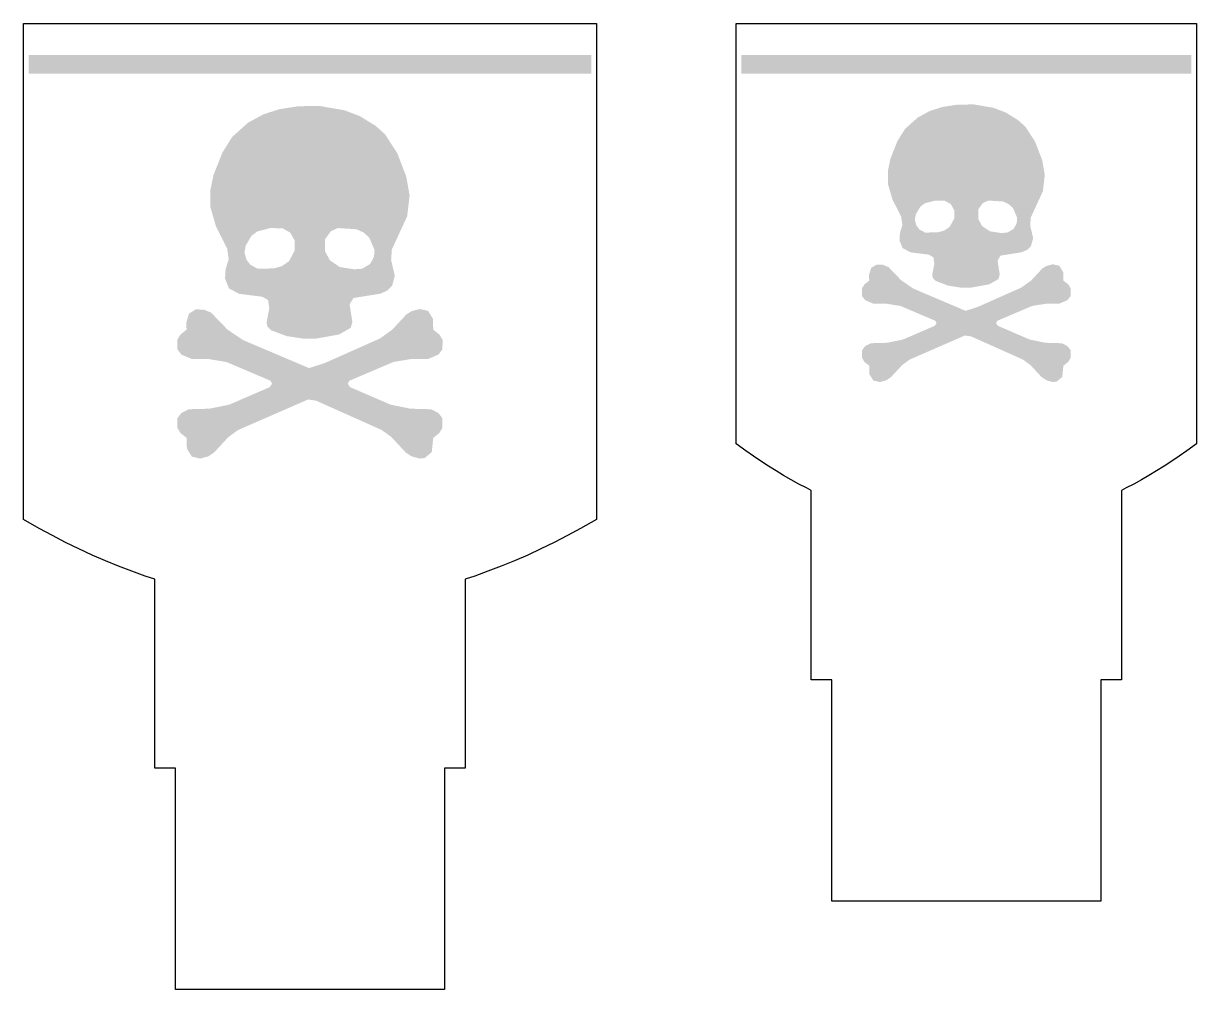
# Model space of a CAD drawing. Header units: millimetres. Extents: x 3.9 to 35.1, y 3.9 to 29.6.
import ezdxf

# ---------------------------------------------------------------- set-up
doc = ezdxf.new("R2010")
doc.units = ezdxf.units.MM
doc.layers.add('CUT', color=1, linetype='Continuous')
doc.layers.add('RASTER', color=7, linetype='Continuous')

msp = doc.modelspace()

# ---------------------------------------------------------------- hatches: boundary and pattern name
at = {"layer": 'RASTER'}
for points in [[(4, 28.774), (19, 28.774), (19, 28.274), (4, 28.274)], [(23, 28.774), (35, 28.774), (35, 28.274), (23, 28.274)]]:
    msp.add_hatch(color=7, dxfattribs=at).paths.add_polyline_path(points)
h = msp.add_hatch(color=7, dxfattribs=at)
h.paths.add_polyline_path([(11.19, 27.404), (11.746, 27.414), (12.418, 27.298), (12.829, 27.143), (13.255, 26.88), (13.501, 26.659), (13.83, 26.152), (14.069, 25.529), (14.158, 25.027), (14.094, 24.476), (13.683, 23.583), (13.665, 23.305), (13.764, 22.886), (13.69, 22.616), (13.567, 22.493), (13.38, 22.409), (12.659, 22.293), (12.558, 22.123), (12.632, 21.656), (12.59, 21.501), (12.278, 21.321), (11.672, 21.213), (11.303, 21.213), (10.877, 21.279), (10.466, 21.434), (10.368, 21.533), (10.343, 21.631), (10.417, 22.025), (10.385, 22.239), (10.228, 22.328), (9.615, 22.404), (9.342, 22.549), (9.236, 22.812), (9.253, 23.066), (9.335, 23.329), (9.295, 23.61), (8.997, 24.198), (8.842, 24.732), (8.842, 25.15), (8.931, 25.578), (9.17, 26.176), (9.426, 26.585), (9.854, 26.969), (10.252, 27.185), (10.678, 27.325)])
h.paths.add_polyline_path([(10.449, 24.158), (10.097, 24.067), (9.942, 23.952), (9.787, 23.688), (9.755, 23.504), (9.809, 23.312), (9.918, 23.174), (10.112, 23.073), (10.54, 23.083), (10.752, 23.142), (10.941, 23.273), (11.096, 23.56), (11.092, 23.831), (10.976, 24.035), (10.772, 24.151)], flags=0)
h.paths.add_polyline_path([(12.246, 24.158), (12.059, 24.075), (11.904, 23.861), (11.904, 23.536), (12.034, 23.297), (12.297, 23.118), (12.681, 23.059), (12.888, 23.073), (13.107, 23.199), (13.208, 23.393), (13.223, 23.575), (13.082, 23.903), (12.927, 24.043), (12.74, 24.126)], flags=0)
h.paths.add_polyline_path([(8.459, 21.991), (8.678, 21.983), (8.867, 21.902), (9.303, 21.452), (9.714, 21.174), (11.475, 20.426), (11.886, 20.556), (13.368, 21.215), (13.697, 21.452), (14.076, 21.86), (14.214, 21.944), (14.428, 22), (14.65, 21.951), (14.78, 21.737), (14.788, 21.449), (14.952, 21.319), (15.036, 21.181), (15.034, 20.928), (14.928, 20.787), (14.652, 20.669), (14.231, 20.672), (13.725, 20.588), (12.551, 20.088), (12.509, 20.007), (12.568, 19.919), (13.651, 19.451), (14.182, 19.343), (14.733, 19.328), (14.928, 19.227), (15.034, 19.087), (15.034, 18.836), (14.952, 18.696), (14.788, 18.565), (14.748, 18.186), (14.561, 18.029), (14.428, 18.014), (14.214, 18.071), (14.052, 18.179), (13.673, 18.587), (13.417, 18.774), (11.665, 19.557), (11.451, 19.589), (9.583, 18.774), (9.327, 18.587), (8.948, 18.179), (8.786, 18.071), (8.572, 18.014), (8.353, 18.066), (8.22, 18.277), (8.212, 18.565), (8.048, 18.696), (7.966, 18.836), (7.966, 19.087), (8.072, 19.227), (8.267, 19.328), (8.818, 19.343), (9.349, 19.451), (10.432, 19.919), (10.491, 20.007), (10.449, 20.088), (9.275, 20.588), (8.769, 20.672), (8.348, 20.669), (8.072, 20.787), (7.966, 20.928), (7.964, 21.181), (8.048, 21.319), (8.212, 21.449), (8.203, 21.631), (8.276, 21.877)])
h = msp.add_hatch(color=7, dxfattribs=at)
h.paths.add_polyline_path([(28.756, 27.446), (29.194, 27.454), (29.723, 27.363), (30.046, 27.241), (30.381, 27.034), (30.575, 26.859), (30.835, 26.46), (31.022, 25.97), (31.092, 25.575), (31.042, 25.141), (30.718, 24.438), (30.705, 24.219), (30.782, 23.89), (30.724, 23.677), (30.627, 23.58), (30.48, 23.514), (29.912, 23.423), (29.833, 23.289), (29.891, 22.921), (29.858, 22.799), (29.612, 22.658), (29.136, 22.572), (28.845, 22.572), (28.51, 22.625), (28.186, 22.747), (28.109, 22.824), (28.09, 22.902), (28.148, 23.212), (28.122, 23.38), (27.998, 23.45), (27.516, 23.51), (27.301, 23.624), (27.218, 23.831), (27.231, 24.031), (27.295, 24.238), (27.264, 24.459), (27.03, 24.922), (26.908, 25.342), (26.908, 25.672), (26.978, 26.009), (27.165, 26.48), (27.367, 26.801), (27.704, 27.103), (28.018, 27.274), (28.353, 27.384)])
h.paths.add_polyline_path([(28.173, 24.891), (27.896, 24.819), (27.774, 24.728), (27.652, 24.521), (27.627, 24.376), (27.669, 24.225), (27.754, 24.116), (27.907, 24.037), (28.245, 24.045), (28.411, 24.091), (28.56, 24.194), (28.682, 24.42), (28.678, 24.633), (28.587, 24.794), (28.427, 24.885)], flags=0)
h.paths.add_polyline_path([(29.587, 24.891), (29.44, 24.825), (29.318, 24.657), (29.318, 24.401), (29.42, 24.213), (29.628, 24.072), (29.93, 24.025), (30.093, 24.037), (30.265, 24.136), (30.344, 24.289), (30.356, 24.432), (30.246, 24.69), (30.124, 24.8), (29.976, 24.866)], flags=0)
h.paths.add_polyline_path([(26.606, 23.184), (26.778, 23.179), (26.927, 23.115), (27.27, 22.76), (27.594, 22.541), (28.981, 21.952), (29.304, 22.055), (30.47, 22.574), (30.73, 22.76), (31.028, 23.082), (31.137, 23.148), (31.305, 23.192), (31.48, 23.153), (31.582, 22.985), (31.588, 22.758), (31.718, 22.656), (31.784, 22.547), (31.782, 22.348), (31.698, 22.237), (31.482, 22.144), (31.15, 22.146), (30.751, 22.08), (29.827, 21.687), (29.794, 21.623), (29.841, 21.553), (30.693, 21.185), (31.112, 21.1), (31.545, 21.088), (31.698, 21.009), (31.782, 20.899), (31.782, 20.701), (31.718, 20.591), (31.588, 20.488), (31.557, 20.19), (31.41, 20.066), (31.305, 20.054), (31.137, 20.099), (31.009, 20.184), (30.711, 20.505), (30.509, 20.653), (29.13, 21.269), (28.961, 21.294), (27.491, 20.653), (27.289, 20.505), (26.991, 20.184), (26.863, 20.099), (26.695, 20.054), (26.522, 20.095), (26.418, 20.261), (26.412, 20.488), (26.282, 20.591), (26.218, 20.701), (26.218, 20.899), (26.302, 21.009), (26.455, 21.088), (26.888, 21.1), (27.307, 21.185), (28.159, 21.553), (28.206, 21.623), (28.173, 21.687), (27.249, 22.08), (26.85, 22.146), (26.518, 22.144), (26.302, 22.237), (26.218, 22.348), (26.216, 22.547), (26.282, 22.656), (26.412, 22.758), (26.404, 22.902), (26.462, 23.095)])

# ---------------------------------------------------------------- linework, layer by layer
at = {"layer": 'CUT'}
for points in [[(7.5, 29.611), (19.138, 29.611), (19.138, 16.394), (18.717, 16.153), (18.365, 15.961), (18.012, 15.778), (17.659, 15.605), (17.306, 15.442), (16.953, 15.288), (16.601, 15.144), (16.247, 15.009), (15.894, 14.884), (15.638, 14.8), (15.638, 9.762), (15.087, 9.762), (15.087, 3.862), (7.913, 3.862), (7.913, 9.762), (7.363, 9.762), (7.363, 14.8), (7.106, 14.884), (6.753, 15.009), (6.399, 15.144), (6.047, 15.288), (5.694, 15.442), (5.341, 15.605), (4.988, 15.778), (4.635, 15.961), (4.283, 16.153), (3.863, 16.394), (3.863, 29.611)], [(25, 29.611), (35.138, 29.611), (35.138, 18.404), (34.88, 18.218), (34.678, 18.077), (34.476, 17.941), (34.274, 17.81), (34.072, 17.684), (33.87, 17.563), (33.667, 17.447), (33.465, 17.336), (33.263, 17.23), (33.138, 17.167), (33.138, 12.114), (32.588, 12.114), (32.588, 6.214), (25.413, 6.214), (25.413, 12.114), (24.863, 12.114), (24.863, 17.167), (24.737, 17.23), (24.535, 17.336), (24.333, 17.447), (24.13, 17.563), (23.928, 17.684), (23.726, 17.81), (23.524, 17.941), (23.322, 18.077), (23.12, 18.218), (22.863, 18.404), (22.863, 29.611)]]:
    msp.add_lwpolyline(points, close=True, dxfattribs=at)

doc.saveas('drawing.dxf')
